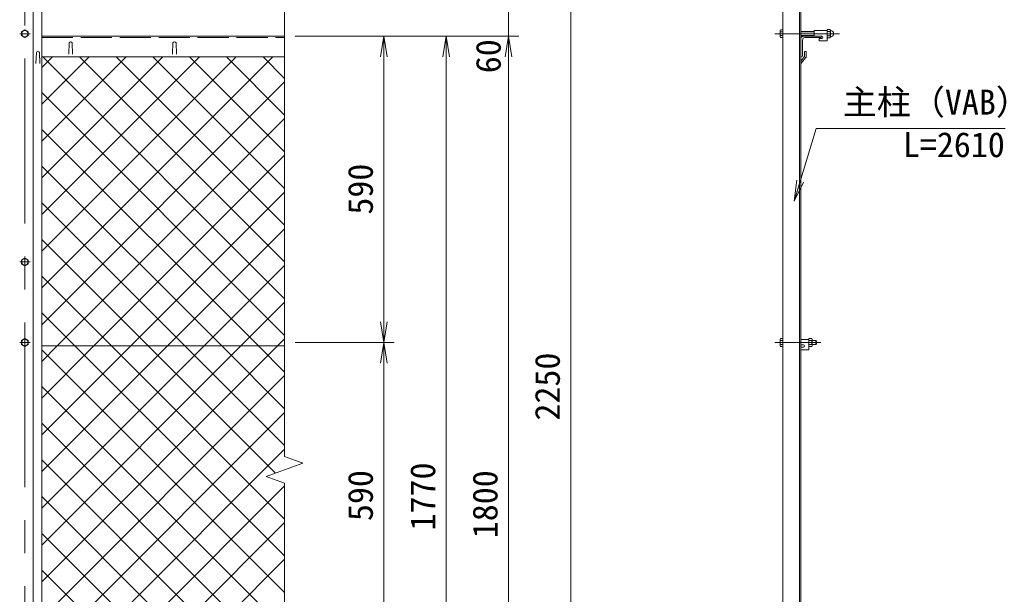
# Model space of a CAD drawing. Units: millimetres at full size. Extents: x -4200 to 4200, y -2970 to 2970.
# Drawn here: x -1530 to 370, y 613 to 1720 of the extents above; entities that cross this region are included whole.
import ezdxf
from ezdxf.enums import TextEntityAlignment as Align

# ---------------------------------------------------------------- set-up
doc = ezdxf.new("R2010")
doc.units = ezdxf.units.MM
doc.header["$LTSCALE"] = 10
doc.linetypes.add('DASHED', pattern=[7.5, 6, -1.5])
doc.linetypes.add('USER1', pattern=[50.8, 31.75, -6.35, 6.35, -6.35])
for name, color, linetype, lineweight in [('0-0_D-STR1', 1, 'Continuous', 18), ('0-1_D-BMK', 2, 'USER1', 13), ('0-2_D-STR-DIM', 7, 'Continuous', 13), ('0-3_D-STR3', 3, 'Continuous', 13), ('0-7_D-STR-TXT', 7, 'Continuous', 13), ('0-8_0', 7, 'Continuous', 18), ('0-A_D-STR2', 7, 'Continuous', 13)]:
    doc.layers.add(name, color=color, linetype=linetype, lineweight=lineweight)
doc.styles.add('ＭＳ ゴシック', font='')
doc.styles.get('ＭＳ ゴシック').set_extended_font_data('MS Gothic')

# ---------------------------------------------------------------- blocks, each defined once
blk = doc.blocks.new('_Open')
at = {"layer": '0-8_0'}
blk.add_line((-10, 1.667), (0, 0), dxfattribs=at)
blk.add_lwpolyline([(-10, -1.667), (0, 0), (-10, 0)], dxfattribs=at)

msp = doc.modelspace()

# ---------------------------------------------------------------- linework, layer by layer
at = {"layer": '0-0_D-STR1'}
for p, q in [((-1503.9, -411.84), (-1503.9, 2137.87)), ((-1487.4, -411.84), (-1487.4, 2137.87)), ((-25.76, -411.84), (-25.76, 1748.16)), ((-60.76, -411.84), (-60.76, 1738.78)), ((-28.76, -411.84), (-28.76, 1747.36)), ((-1487.4, 1688.16), (-1019.9, 1688.16)), ((-1434.9, 1675.03), (-1435.65, 1653.53)), ((-1428.9, 1675.03), (-1428.15, 1653.53)), ((-1234.9, 1675.03), (-1235.65, 1653.53)), ((-1228.9, 1675.03), (-1228.15, 1653.53)), ((-25.76, 1683.16), (-25.76, 1648.16)), ((-22.76, 1680.66), (-22.76, 1650.16)), ((14.24, 1688.16), (-20.76, 1688.16)), ((12.24, 1685.16), (-18.26, 1685.16)), ((14.24, 1687.16), (14.24, 1688.16)), ((-1497.9, 1656.54), (-1498.65, 1635.04)), ((-1491.9, 1656.54), (-1491.15, 1635.04)), ((-18.76, 1658.54), (-15.76, 1658.54)), ((-18.76, 1658.54), (-18.76, 1648.66)), ((-15.76, 1658.54), (-15.76, 1647.54)), ((-1019.9, 1648.16), (-1487.4, 1648.16)), ((-18.76, 1648.66), (-25.76, 1639.61)), ((-24.76, 1648.16), (-25.76, 1648.16)), ((-15.76, 1647.54), (-25.76, 1635.04)), ((-25.76, 1639.61), (-25.76, 1635.04))]:
    msp.add_line(p, q, dxfattribs=at)
at = {"layer": '0-0_D-STR1', "linetype": 'DASHED'}
msp.add_line((-1487.4, 1685.16), (-1019.9, 1685.16), dxfattribs=at)
at = {"layer": '0-0_D-STR1'}
for centre, radius, start, end in [((-1431.9, 1673.78), 3.25, 22.61986, 157.38014), ((-1231.9, 1673.78), 3.25, 22.61986, 157.38014), ((-20.76, 1683.16), 5, 90, 180), ((-18.26, 1680.66), 4.5, 90, 180), ((12.24, 1687.16), 2, 270, 0), ((-1494.9, 1655.29), 3.25, 22.61986, 157.38014), ((-24.76, 1650.16), 2, 270, 0)]:
    msp.add_arc(centre, radius, start, end, dxfattribs=at)
at = {"layer": '0-1_D-BMK'}
for p, q in [((-1519.9, 2152.87), (-1519.9, -426.84)), ((-1509.9, 1692.66), (-1529.9, 1692.66)), ((48.47, 1692.66), (-75.76, 1692.66)), ((-1509.9, 1253.16), (-1529.9, 1253.16)), ((-1509.9, 1098.16), (-1529.9, 1098.16)), ((12.24, 1098.16), (-75.76, 1098.16))]:
    msp.add_line(p, q, dxfattribs=at)
at = {"layer": '0-2_D-STR-DIM'}
for p, q in [((-1019.9, 2152.61), (-1019.9, 878.81)), ((-468.85, 2137.87), (-468.85, -111.84)), ((-588.85, 1748.16), (-588.85, 1688.16)), ((-999.9, 1688.16), (-808.85, 1688.16)), ((-999.9, 1688.16), (-688.85, 1688.16)), ((-999.9, 1688.16), (-568.85, 1688.16)), ((-999.9, 1688.16), (-568.85, 1688.16)), ((-828.85, 1098.16), (-828.85, 1688.16)), ((-708.85, 1688.16), (-708.85, -81.84)), ((-588.85, 1688.16), (-588.85, -111.84)), ((-588.85, 1648.16), (-588.85, 1608.16)), ((-999.9, 1098.16), (-808.85, 1098.16)), ((-999.9, 1098.16), (-808.85, 1098.16)), ((-828.85, 1098.16), (-828.85, 508.16)), ((-984.66, 865.99), (-1019.9, 878.81)), ((-1055.14, 840.34), (-984.66, 865.99)), ((-1019.9, 827.51), (-1055.14, 840.34)), ((-1019.9, 827.51), (-1019.9, -219.14))]:
    msp.add_line(p, q, dxfattribs=at)
at = {"layer": '0-3_D-STR3'}
for p, q in [((-1519.9, 1700.17), (-1526.4, 1696.41)), ((-1526.4, 1696.41), (-1526.4, 1688.91)), ((-1513.4, 1696.41), (-1519.9, 1700.17)), ((-1513.4, 1688.91), (-1513.4, 1696.41)), ((-66.06, 1698.96), (-65.36, 1700.17)), ((-66.06, 1698.96), (-66.06, 1686.36)), ((-60.76, 1700.17), (-65.36, 1700.17)), ((-60.76, 1696.41), (-65.36, 1696.41)), ((-60.76, 1700.17), (-60.76, 1685.16)), ((-25.76, 1696.66), (-0.51, 1696.66)), ((-25.76, 1695.91), (-0.51, 1695.91)), ((-0.51, 1698.66), (-0.51, 1688.16)), ((24.49, 1698.66), (-0.51, 1698.66)), ((24.49, 1698.9), (24.49, 1686.55)), ((24.49, 1698.9), (24.49, 1686.55)), ((24.49, 1698.66), (24.49, 1678.66)), ((25.49, 1700.76), (29.99, 1700.76)), ((29.99, 1696.71), (25.49, 1696.71)), ((30.99, 1698.9), (30.99, 1686.55)), ((30.99, 1698.9), (30.99, 1686.55)), ((-1526.4, 1688.91), (-1519.9, 1685.16)), ((-1519.9, 1685.16), (-1513.4, 1688.91)), ((-66.06, 1686.36), (-65.36, 1685.16)), ((-60.76, 1688.91), (-65.36, 1688.91)), ((-60.76, 1685.16), (-65.36, 1685.16)), ((-25.76, 1689.41), (-0.51, 1689.41)), ((-25.76, 1688.66), (-0.51, 1688.66)), ((14.24, 1688.16), (-0.51, 1688.16)), ((9.49, 1683.66), (9.49, 1678.66)), ((14.24, 1683.66), (9.49, 1683.66)), ((24.49, 1678.66), (9.49, 1678.66)), ((29.99, 1688.61), (25.49, 1688.61)), ((25.49, 1684.56), (29.99, 1684.56)), ((-1519.9, 1105.67), (-1526.4, 1101.91)), ((-1526.4, 1101.91), (-1526.4, 1094.41)), ((-1513.4, 1101.91), (-1519.9, 1105.67)), ((-1513.4, 1094.41), (-1513.4, 1101.91)), ((-66.06, 1104.46), (-65.36, 1105.67)), ((-66.06, 1104.46), (-66.06, 1091.86)), ((-60.76, 1105.67), (-65.36, 1105.67)), ((-60.76, 1101.91), (-65.36, 1101.91)), ((-60.76, 1105.67), (-60.76, 1090.66)), ((-10.76, 1104.16), (-25.76, 1104.16)), ((-10.76, 1105.67), (-4.98, 1105.67)), ((-10.76, 1090.66), (-10.76, 1105.67)), ((-10.76, 1104.16), (-10.76, 1084.16)), ((-10.76, 1101.91), (-4.98, 1101.91)), ((-4.98, 1105.67), (-4.26, 1104.41)), ((-4.26, 1091.91), (-4.26, 1104.41)), ((-4.26, 1102.16), (3.04, 1102.16)), ((3.04, 1102.16), (4.24, 1100.96)), ((3.04, 1102.16), (3.04, 1094.16)), ((-1526.4, 1094.41), (-1519.9, 1090.66)), ((-1519.9, 1090.66), (-1513.4, 1094.41)), ((-1019.9, 1091.41), (-1487.4, 1091.41)), ((-66.06, 1091.86), (-65.36, 1090.66)), ((-60.76, 1094.41), (-65.36, 1094.41)), ((-60.76, 1090.66), (-65.36, 1090.66)), ((-21.01, 1093.66), (-25.76, 1093.66)), ((-25.76, 1089.16), (-25.76, 1084.16)), ((-21.01, 1089.16), (-25.76, 1089.16)), ((-10.76, 1084.16), (-25.76, 1084.16)), ((-10.76, 1094.41), (-4.98, 1094.41)), ((-10.76, 1090.66), (-4.98, 1090.66)), ((-4.98, 1090.66), (-4.26, 1091.91)), ((-4.26, 1094.16), (3.04, 1094.16)), ((3.04, 1094.16), (4.24, 1095.36)), ((4.24, 1100.96), (4.24, 1095.36))]:
    msp.add_line(p, q, dxfattribs=at)
msp.add_lwpolyline([(-1513.4, 1256.91), (-1519.9, 1260.67), (-1526.4, 1256.91), (-1526.4, 1249.41), (-1519.9, 1245.66), (-1513.4, 1249.41)], close=True, dxfattribs=at)
for centre in [(-1519.9, 1692.66), (-1519.9, 1253.16), (-1519.9, 1098.16)]:
    msp.add_circle(centre, 6.25, dxfattribs=at)
for centre, radius, start, end in [((-53.53, 1692.66), 12.42, 162.4121, 197.5879), ((-62.62, 1698.29), 3.32, 145.61585, 214.38415), ((27.03, 1698.74), 2.54, 127.21089, 232.78911), ((33.19, 1692.66), 8.7, 152.26063, 207.73937), ((28.45, 1698.74), 2.54, 307.21089, 52.78911), ((22.29, 1692.66), 8.7, 332.26063, 27.73937), ((31.36, 1699.61), 0.5, 189.83916, 262.83194), ((30.49, 1692.66), 6.5, 277.16806, 82.83194), ((-62.62, 1687.03), 3.32, 145.61585, 214.38415), ((14.24, 1685.91), 2.25, 270, 90), ((27.04, 1686.59), 2.55, 127.42505, 232.57495), ((28.44, 1686.59), 2.55, 307.42505, 52.57495), ((31.36, 1685.72), 0.5, 97.16806, 163.42019), ((-53.53, 1098.16), 12.42, 162.4121, 197.5879), ((-62.62, 1103.79), 3.32, 145.61585, 214.38415), ((-7.73, 1103.79), 3.32, 325.61586, 34.38414), ((-16.82, 1098.16), 12.42, 342.4121, 17.5879), ((-62.62, 1092.53), 3.32, 145.61585, 214.38415), ((-21.01, 1091.41), 2.25, 270, 90), ((-7.73, 1092.53), 3.32, 325.61585, 34.38416)]:
    msp.add_arc(centre, radius, start, end, dxfattribs=at)
at = {"layer": '0-7_D-STR-TXT'}
msp.add_lwpolyline([(367.52, 1509.88), (3.65, 1509.88), (-38.04, 1372.22)], dxfattribs=at)
at = {"layer": '0-A_D-STR2'}
for p, q in [((-1487.4, 1627.38), (-1466.62, 1648.16)), ((-1487.4, 1556.67), (-1395.9, 1648.16)), ((-1487.4, 1485.96), (-1325.19, 1648.16)), ((-1487.4, 1415.25), (-1254.48, 1648.16)), ((-1487.4, 1344.54), (-1183.77, 1648.16)), ((-1487.4, 1273.83), (-1113.06, 1648.16)), ((-1487.4, 1203.12), (-1042.35, 1648.16)), ((-1019.9, 1182.39), (-1485.67, 1648.16)), ((-1019.9, 1253.1), (-1414.95, 1648.16)), ((-1019.9, 1323.81), (-1344.24, 1648.16)), ((-1019.9, 1394.53), (-1273.53, 1648.16)), ((-1019.9, 1465.24), (-1202.82, 1648.16)), ((-1019.9, 1535.95), (-1132.11, 1648.16)), ((-1019.9, 1606.66), (-1061.4, 1648.16)), ((-1487.4, 1132.4), (-1019.9, 1599.9)), ((-1019.9, 1111.68), (-1487.4, 1579.18)), ((-1457.68, 1091.41), (-1019.9, 1529.19)), ((-1070.34, 1091.41), (-1487.4, 1508.47)), ((-1386.97, 1091.41), (-1019.9, 1458.48)), ((-1141.05, 1091.41), (-1487.4, 1437.76)), ((-1316.26, 1091.41), (-1019.9, 1387.77)), ((-1245.55, 1091.41), (-1019.9, 1317.06)), ((-1174.84, 1091.41), (-1019.9, 1246.35)), ((-1353.18, 1091.41), (-1487.4, 1225.63)), ((-1104.13, 1091.41), (-1019.9, 1175.64)), ((-1423.89, 1091.41), (-1487.4, 1154.92)), ((-1033.42, 1091.41), (-1019.9, 1104.93)), ((-1487.4, 1061.69), (-1457.68, 1091.41)), ((-1487.4, 990.98), (-1386.97, 1091.41)), ((-1487.4, 920.27), (-1316.26, 1091.41)), ((-1487.4, 849.56), (-1245.55, 1091.41)), ((-1487.4, 778.85), (-1174.84, 1091.41)), ((-1487.4, 708.14), (-1104.13, 1091.41)), ((-1487.4, 637.43), (-1033.42, 1091.41)), ((-1019.9, 616.71), (-1487.4, 1084.21)), ((-1019.9, 687.42), (-1423.89, 1091.41)), ((-1019.9, 758.13), (-1353.18, 1091.41)), ((-1019.9, 970.26), (-1141.05, 1091.41)), ((-1019.9, 1040.97), (-1070.34, 1091.41)), ((-1487.4, 566.72), (-1019.9, 1034.22)), ((-1019.9, 546), (-1487.4, 1013.5)), ((-1481.99, 501.41), (-1019.9, 963.51)), ((-1046.02, 501.41), (-1487.4, 942.79)), ((-1411.28, 501.41), (-1019.9, 892.8)), ((-1116.73, 501.41), (-1487.4, 872.08)), ((-985.89, 865.54), (-987.29, 866.95)), ((-1340.57, 501.41), (-1019.9, 822.09)), ((-1187.44, 501.41), (-1487.4, 801.36)), ((-1269.86, 501.41), (-1019.9, 751.38)), ((-1258.15, 501.41), (-1487.4, 730.65)), ((-1199.15, 501.41), (-1019.9, 680.67)), ((-1328.87, 501.41), (-1487.4, 659.94))]:
    msp.add_line(p, q, dxfattribs=at)
for points in [[(-1019.9, 899.55), (-1211.76, 1091.41), (-1487.4, 1367.05)], [(-1037.73, 846.67), (-1282.47, 1091.41), (-1487.4, 1296.34)]]:
    msp.add_lwpolyline(points, dxfattribs=at)

# ---------------------------------------------------------------- block references
at = {"layer": '0-2_D-STR-DIM', "xscale": 4, "yscale": 4}
for p, rotation in [((-828.85, 1688.16), 90), ((-708.85, 1688.16), 90), ((-588.85, 1688.16), 90), ((-588.85, 1688.16), 90), ((-828.85, 1098.16), 270), ((-828.85, 1098.16), 90)]:
    msp.add_blockref('_Open', p, dxfattribs=dict(at, rotation=rotation))
at = {"layer": '0-7_D-STR-TXT', "xscale": 4, "yscale": 4, "rotation": 253.14944}
msp.add_blockref('_Open', (-38.62, 1370.31), dxfattribs=at)

# ---------------------------------------------------------------- texts
at = {"layer": '0-2_D-STR-DIM', "style": 'ＭＳ ゴシック'}
for s, p in [('60', (-589.3, 1616.54)), ('590', (-835.6, 1344.27)), ('2250', (-475.6, 947.75)), ('1770', (-715.6, 736.24)), ('590', (-835.6, 754.27)), ('1800', (-595.6, 721.24))]:
    msp.add_text(s, height=48.09, rotation=90, dxfattribs=at).set_placement(p, align=Align.BOTTOM_LEFT)
at = {"layer": '0-7_D-STR-TXT', "style": 'ＭＳ ゴシック'}
for s, p in [('主柱（VAB）', (54.58, 1522.47)), ('L=2610', (170.45, 1440.55))]:
    msp.add_text(s, height=48.09, dxfattribs=at).set_placement(p, align=Align.BOTTOM_LEFT)

doc.saveas('drawing.dxf')
